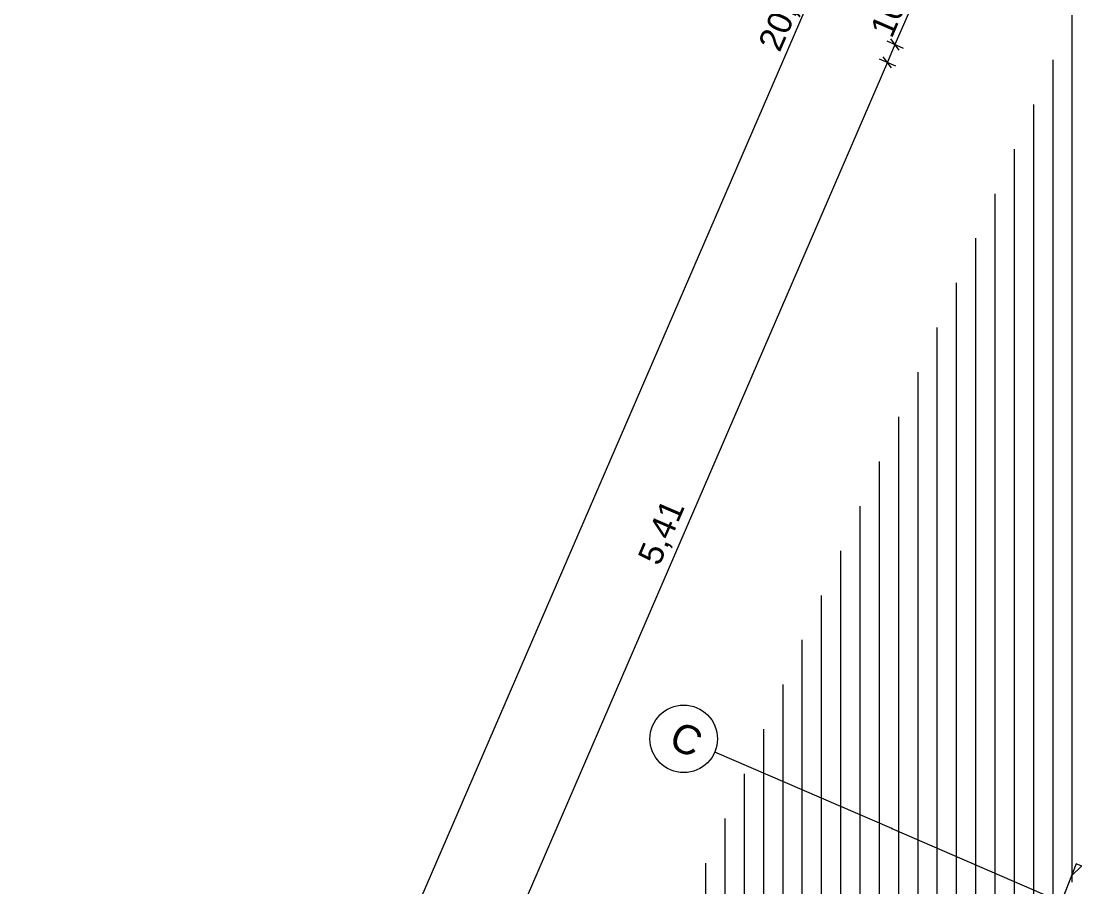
# Model space of a CAD drawing. Header units: millimetres. Extents: x 12535256 to 12566104, y 356204449 to 356234587.
# Drawn here: x 12536049 to 12541513, y 356220046 to 356224537 of the extents above; entities that cross this region are included whole.
import ezdxf
from ezdxf.enums import TextEntityAlignment as Align

# ---------------------------------------------------------------- set-up
doc = ezdxf.new("R2010")
doc.units = ezdxf.units.MM
doc.header["$MEASUREMENT"] = 0
doc.linetypes.add('Dot & Dashed', pattern=[6702.78, 3527.78, -1763.89, 0, -1411.11])
for name, color, linetype in [('New_010 Aussenwände', 7, 'Continuous'), ('New_035 Decken', 7, 'Continuous'), ('New_110 Bemassungen Ausführung', 7, 'Continuous'), ('New_290 Raster _ Achsen', 7, 'Continuous')]:
    doc.layers.add(name, color=color, linetype=linetype)
for name, color, linetype, lineweight in [('New_010 Aussenwände_Pen_No__1', 7, 'Continuous', 13), ('New_010 Aussenwände_Pen_No__96', 8, 'Continuous', 13), ('New_035 Decken_Pen_No__1', 7, 'Continuous', 13), ('New_110 Bemassungen Ausführung_Pen_No__1', 7, 'Continuous', 13), ('New_255 Plangrafiken_Pen_No__39', 8, 'Continuous', 13), ('New_290 Raster _ Achsen_Pen_No__1', 7, 'Continuous', 13), ('New_290 Raster _ Achsen_Pen_No__108', 7, 'Continuous', 13)]:
    doc.layers.add(name, color=color, linetype=linetype, lineweight=lineweight)
doc.styles.add('GENERATED_STYLE_1', font='arial.ttf')
doc.dimstyles.new('GENERATED_STYLE__1', dxfattribs={"dimtxt": 125, "dimasz": 47.5, "dimexe": 0.18, "dimexo": 2, "dimgap": 0, "dimtad": 1, "dimlfac": 0.001, "dimzin": 0, "dimdsep": 46, "dimtxsty": 'GENERATED_STYLE_1', "dimblk": 'ARROWHEAD_2', "dimblk1": 'ARROWHEAD_2', "dimblk2": 'ARROWHEAD_2', "dimcen": 0.09, "dimclrd": 7, "dimclre": 7, "dimclrt": 7, "dimadec": 0, "dimazin": 0, "dimtfac": 1, "dimtdec": 4, "dimtmove": 0, "dimatfit": 3, "dimfxl": 1, "dimtolj": 1, "dimtzin": 0, "dimarcsym": 0})

# ---------------------------------------------------------------- blocks, each defined once
blk = doc.blocks.new('*X23', base_point=(12240439.2, 356160438.4))
at = {"layer": 'New_255 Plangrafiken_Pen_No__39', "color": 8, "linetype": 'Continuous', "lineweight": 13}
for p, q in [((12541498.2, 356224567.5), (12541498.2, 356224433.6)), ((12541498.2, 356224567.5), (12541498.2, 356224433.6)), ((12541498.2, 356224433.6), (12541498.2, 356224183.6)), ((12541498.2, 356224433.6), (12541498.2, 356224183.6)), ((12541398.2, 356224336), (12541398.2, 356224183.6)), ((12541398.2, 356224336), (12541398.2, 356224183.6)), ((12541398.2, 356224183.6), (12541398.2, 356223933.6)), ((12541398.2, 356224183.6), (12541398.2, 356223933.6)), ((12541498.2, 356224183.6), (12541498.2, 356223933.6)), ((12541498.2, 356224183.6), (12541498.2, 356223933.6)), ((12541298.2, 356224104.5), (12541298.2, 356223933.6)), ((12541298.2, 356224104.5), (12541298.2, 356223933.6)), ((12541298.2, 356223933.6), (12541298.2, 356223683.6)), ((12541298.2, 356223933.6), (12541298.2, 356223683.6)), ((12541398.2, 356223933.6), (12541398.2, 356223683.6)), ((12541398.2, 356223933.6), (12541398.2, 356223683.6)), ((12541498.2, 356223933.6), (12541498.2, 356223683.6)), ((12541498.2, 356223933.6), (12541498.2, 356223683.6)), ((12541198.2, 356223873), (12541198.2, 356223683.6)), ((12541198.2, 356223873), (12541198.2, 356223683.6)), ((12541198.2, 356223683.6), (12541198.2, 356223433.6)), ((12541198.2, 356223683.6), (12541198.2, 356223433.6)), ((12541298.2, 356223683.6), (12541298.2, 356223433.6)), ((12541298.2, 356223683.6), (12541298.2, 356223433.6)), ((12541398.2, 356223683.6), (12541398.2, 356223433.6)), ((12541398.2, 356223683.6), (12541398.2, 356223433.6)), ((12541498.2, 356223683.6), (12541498.2, 356223433.6)), ((12541498.2, 356223683.6), (12541498.2, 356223433.6)), ((12541098.2, 356223641.5), (12541098.2, 356223433.6)), ((12541098.2, 356223641.5), (12541098.2, 356223433.6)), ((12540998.2, 356223410), (12540998.2, 356223183.6)), ((12540998.2, 356223410), (12540998.2, 356223183.6)), ((12541098.2, 356223433.6), (12541098.2, 356223183.6)), ((12541098.2, 356223433.6), (12541098.2, 356223183.6)), ((12541198.2, 356223433.6), (12541198.2, 356223183.6)), ((12541198.2, 356223433.6), (12541198.2, 356223183.6)), ((12541298.2, 356223433.6), (12541298.2, 356223183.6)), ((12541298.2, 356223433.6), (12541298.2, 356223183.6)), ((12541398.2, 356223433.6), (12541398.2, 356223183.6)), ((12541398.2, 356223433.6), (12541398.2, 356223183.6)), ((12541498.2, 356223433.6), (12541498.2, 356223183.6)), ((12541498.2, 356223433.6), (12541498.2, 356223183.6)), ((12540898.2, 356223178.5), (12540898.2, 356222933.6)), ((12540898.2, 356223178.5), (12540898.2, 356222933.6)), ((12540998.2, 356223183.6), (12540998.2, 356222933.6)), ((12540998.2, 356223183.6), (12540998.2, 356222933.6)), ((12541098.2, 356223183.6), (12541098.2, 356222933.6)), ((12541098.2, 356223183.6), (12541098.2, 356222933.6)), ((12541198.2, 356223183.6), (12541198.2, 356222933.6)), ((12541198.2, 356223183.6), (12541198.2, 356222933.6)), ((12541298.2, 356223183.6), (12541298.2, 356222933.6)), ((12541298.2, 356223183.6), (12541298.2, 356222933.6)), ((12541398.2, 356223183.6), (12541398.2, 356222933.6)), ((12541398.2, 356223183.6), (12541398.2, 356222933.6)), ((12541498.2, 356223183.6), (12541498.2, 356222933.6)), ((12541498.2, 356223183.6), (12541498.2, 356222933.6)), ((12540798.2, 356222947), (12540798.2, 356222933.6)), ((12540798.2, 356222947), (12540798.2, 356222933.6)), ((12540798.2, 356222933.6), (12540798.2, 356222683.6)), ((12540798.2, 356222933.6), (12540798.2, 356222683.6)), ((12540898.2, 356222933.6), (12540898.2, 356222683.6)), ((12540898.2, 356222933.6), (12540898.2, 356222683.6)), ((12540998.2, 356222933.6), (12540998.2, 356222683.6)), ((12540998.2, 356222933.6), (12540998.2, 356222683.6)), ((12541098.2, 356222933.6), (12541098.2, 356222683.6)), ((12541098.2, 356222933.6), (12541098.2, 356222683.6)), ((12541198.2, 356222933.6), (12541198.2, 356222683.6)), ((12541198.2, 356222933.6), (12541198.2, 356222683.6)), ((12541298.2, 356222933.6), (12541298.2, 356222683.6)), ((12541298.2, 356222933.6), (12541298.2, 356222683.6)), ((12541398.2, 356222933.6), (12541398.2, 356222683.6)), ((12541398.2, 356222933.6), (12541398.2, 356222683.6)), ((12541498.2, 356222933.6), (12541498.2, 356222683.6)), ((12541498.2, 356222933.6), (12541498.2, 356222683.6)), ((12540698.2, 356222715.6), (12540698.2, 356222683.6)), ((12540698.2, 356222715.6), (12540698.2, 356222683.6)), ((12540698.2, 356222683.6), (12540698.2, 356222433.6)), ((12540698.2, 356222683.6), (12540698.2, 356222433.6)), ((12540798.2, 356222683.6), (12540798.2, 356222433.6)), ((12540798.2, 356222683.6), (12540798.2, 356222433.6)), ((12540898.2, 356222683.6), (12540898.2, 356222433.6)), ((12540898.2, 356222683.6), (12540898.2, 356222433.6)), ((12540998.2, 356222683.6), (12540998.2, 356222433.6)), ((12540998.2, 356222683.6), (12540998.2, 356222433.6)), ((12541098.2, 356222683.6), (12541098.2, 356222433.6)), ((12541098.2, 356222683.6), (12541098.2, 356222433.6)), ((12541198.2, 356222683.6), (12541198.2, 356222433.6)), ((12541198.2, 356222683.6), (12541198.2, 356222433.6)), ((12541298.2, 356222683.6), (12541298.2, 356222433.6)), ((12541298.2, 356222683.6), (12541298.2, 356222433.6)), ((12541398.2, 356222683.6), (12541398.2, 356222433.6)), ((12541398.2, 356222683.6), (12541398.2, 356222433.6)), ((12541498.2, 356222683.6), (12541498.2, 356222433.6)), ((12541498.2, 356222683.6), (12541498.2, 356222433.6)), ((12540598.2, 356222484.1), (12540598.2, 356222433.6)), ((12540598.2, 356222484.1), (12540598.2, 356222433.6)), ((12540598.2, 356222433.6), (12540598.2, 356222183.6)), ((12540598.2, 356222433.6), (12540598.2, 356222183.6)), ((12540698.2, 356222433.6), (12540698.2, 356222183.6)), ((12540698.2, 356222433.6), (12540698.2, 356222183.6)), ((12540798.2, 356222433.6), (12540798.2, 356222183.6)), ((12540798.2, 356222433.6), (12540798.2, 356222183.6)), ((12540898.2, 356222433.6), (12540898.2, 356222183.6)), ((12540898.2, 356222433.6), (12540898.2, 356222183.6)), ((12540998.2, 356222433.6), (12540998.2, 356222183.6)), ((12540998.2, 356222433.6), (12540998.2, 356222183.6)), ((12541098.2, 356222433.6), (12541098.2, 356222183.6)), ((12541098.2, 356222433.6), (12541098.2, 356222183.6)), ((12541198.2, 356222433.6), (12541198.2, 356222183.6)), ((12541198.2, 356222433.6), (12541198.2, 356222183.6)), ((12541298.2, 356222433.6), (12541298.2, 356222183.6)), ((12541298.2, 356222433.6), (12541298.2, 356222183.6)), ((12541398.2, 356222433.6), (12541398.2, 356222183.6)), ((12541398.2, 356222433.6), (12541398.2, 356222183.6)), ((12541498.2, 356222433.6), (12541498.2, 356222183.6)), ((12541498.2, 356222433.6), (12541498.2, 356222183.6)), ((12540498.2, 356222252.6), (12540498.2, 356222183.6)), ((12540498.2, 356222252.6), (12540498.2, 356222183.6)), ((12540498.2, 356222183.6), (12540498.2, 356221933.6)), ((12540498.2, 356222183.6), (12540498.2, 356221933.6)), ((12540598.2, 356222183.6), (12540598.2, 356221933.6)), ((12540598.2, 356222183.6), (12540598.2, 356221933.6)), ((12540698.2, 356222183.6), (12540698.2, 356221933.6)), ((12540698.2, 356222183.6), (12540698.2, 356221933.6)), ((12540798.2, 356222183.6), (12540798.2, 356221933.6)), ((12540798.2, 356222183.6), (12540798.2, 356221933.6)), ((12540898.2, 356222183.6), (12540898.2, 356221933.6)), ((12540898.2, 356222183.6), (12540898.2, 356221933.6)), ((12540998.2, 356222183.6), (12540998.2, 356221933.6)), ((12540998.2, 356222183.6), (12540998.2, 356221933.6)), ((12541098.2, 356222183.6), (12541098.2, 356221933.6)), ((12541098.2, 356222183.6), (12541098.2, 356221933.6)), ((12541198.2, 356222183.6), (12541198.2, 356221933.6)), ((12541198.2, 356222183.6), (12541198.2, 356221933.6)), ((12541298.2, 356222183.6), (12541298.2, 356221933.6)), ((12541298.2, 356222183.6), (12541298.2, 356221933.6)), ((12541398.2, 356222183.6), (12541398.2, 356221933.6)), ((12541398.2, 356222183.6), (12541398.2, 356221933.6)), ((12541498.2, 356222183.6), (12541498.2, 356221933.6)), ((12541498.2, 356222183.6), (12541498.2, 356221933.6)), ((12540398.2, 356222021.1), (12540398.2, 356221933.6)), ((12540398.2, 356222021.1), (12540398.2, 356221933.6)), ((12540398.2, 356221933.6), (12540398.2, 356221683.6)), ((12540398.2, 356221933.6), (12540398.2, 356221683.6)), ((12540498.2, 356221933.6), (12540498.2, 356221683.6)), ((12540498.2, 356221933.6), (12540498.2, 356221683.6)), ((12540598.2, 356221933.6), (12540598.2, 356221683.6)), ((12540598.2, 356221933.6), (12540598.2, 356221683.6)), ((12540698.2, 356221933.6), (12540698.2, 356221683.6)), ((12540698.2, 356221933.6), (12540698.2, 356221683.6)), ((12540798.2, 356221933.6), (12540798.2, 356221683.6)), ((12540798.2, 356221933.6), (12540798.2, 356221683.6)), ((12540898.2, 356221933.6), (12540898.2, 356221683.6)), ((12540898.2, 356221933.6), (12540898.2, 356221683.6)), ((12540998.2, 356221933.6), (12540998.2, 356221683.6)), ((12540998.2, 356221933.6), (12540998.2, 356221683.6)), ((12541098.2, 356221933.6), (12541098.2, 356221683.6)), ((12541098.2, 356221933.6), (12541098.2, 356221683.6)), ((12541198.2, 356221933.6), (12541198.2, 356221683.6)), ((12541198.2, 356221933.6), (12541198.2, 356221683.6)), ((12541298.2, 356221933.6), (12541298.2, 356221683.6)), ((12541298.2, 356221933.6), (12541298.2, 356221683.6)), ((12541398.2, 356221933.6), (12541398.2, 356221683.6)), ((12541398.2, 356221933.6), (12541398.2, 356221683.6)), ((12541498.2, 356221933.6), (12541498.2, 356221683.6)), ((12541498.2, 356221933.6), (12541498.2, 356221683.6)), ((12540298.2, 356221789.6), (12540298.2, 356221683.6)), ((12540298.2, 356221789.6), (12540298.2, 356221683.6)), ((12540298.2, 356221683.6), (12540298.2, 356221433.6)), ((12540298.2, 356221683.6), (12540298.2, 356221433.6)), ((12540398.2, 356221683.6), (12540398.2, 356221433.6)), ((12540398.2, 356221683.6), (12540398.2, 356221433.6)), ((12540498.2, 356221683.6), (12540498.2, 356221433.6)), ((12540498.2, 356221683.6), (12540498.2, 356221433.6)), ((12540598.2, 356221683.6), (12540598.2, 356221433.6)), ((12540598.2, 356221683.6), (12540598.2, 356221433.6)), ((12540698.2, 356221683.6), (12540698.2, 356221433.6)), ((12540698.2, 356221683.6), (12540698.2, 356221433.6)), ((12540798.2, 356221683.6), (12540798.2, 356221433.6)), ((12540798.2, 356221683.6), (12540798.2, 356221433.6)), ((12540898.2, 356221683.6), (12540898.2, 356221433.6)), ((12540898.2, 356221683.6), (12540898.2, 356221433.6)), ((12540998.2, 356221683.6), (12540998.2, 356221433.6)), ((12540998.2, 356221683.6), (12540998.2, 356221433.6)), ((12541098.2, 356221683.6), (12541098.2, 356221433.6)), ((12541098.2, 356221683.6), (12541098.2, 356221433.6)), ((12541198.2, 356221683.6), (12541198.2, 356221433.6)), ((12541198.2, 356221683.6), (12541198.2, 356221433.6)), ((12541298.2, 356221683.6), (12541298.2, 356221433.6)), ((12541298.2, 356221683.6), (12541298.2, 356221433.6)), ((12541398.2, 356221683.6), (12541398.2, 356221433.6)), ((12541398.2, 356221683.6), (12541398.2, 356221433.6)), ((12541498.2, 356221683.6), (12541498.2, 356221433.6)), ((12541498.2, 356221683.6), (12541498.2, 356221433.6)), ((12540198.2, 356221558.1), (12540198.2, 356221433.6)), ((12540198.2, 356221558.1), (12540198.2, 356221433.6)), ((12540198.2, 356221433.6), (12540198.2, 356221183.6)), ((12540198.2, 356221433.6), (12540198.2, 356221183.6)), ((12540298.2, 356221433.6), (12540298.2, 356221183.6)), ((12540298.2, 356221433.6), (12540298.2, 356221183.6)), ((12540398.2, 356221433.6), (12540398.2, 356221183.6)), ((12540398.2, 356221433.6), (12540398.2, 356221183.6)), ((12540498.2, 356221433.6), (12540498.2, 356221183.6)), ((12540498.2, 356221433.6), (12540498.2, 356221183.6)), ((12540598.2, 356221433.6), (12540598.2, 356221183.6)), ((12540598.2, 356221433.6), (12540598.2, 356221183.6)), ((12540698.2, 356221433.6), (12540698.2, 356221183.6)), ((12540698.2, 356221433.6), (12540698.2, 356221183.6)), ((12540798.2, 356221433.6), (12540798.2, 356221183.6)), ((12540798.2, 356221433.6), (12540798.2, 356221183.6)), ((12540898.2, 356221433.6), (12540898.2, 356221183.6)), ((12540898.2, 356221433.6), (12540898.2, 356221183.6)), ((12540998.2, 356221433.6), (12540998.2, 356221183.6)), ((12540998.2, 356221433.6), (12540998.2, 356221183.6)), ((12541098.2, 356221433.6), (12541098.2, 356221183.6)), ((12541098.2, 356221433.6), (12541098.2, 356221183.6)), ((12541198.2, 356221433.6), (12541198.2, 356221183.6)), ((12541198.2, 356221433.6), (12541198.2, 356221183.6)), ((12541298.2, 356221433.6), (12541298.2, 356221183.6)), ((12541298.2, 356221433.6), (12541298.2, 356221183.6)), ((12541398.2, 356221433.6), (12541398.2, 356221183.6)), ((12541398.2, 356221433.6), (12541398.2, 356221183.6)), ((12541498.2, 356221433.6), (12541498.2, 356221183.6)), ((12541498.2, 356221433.6), (12541498.2, 356221183.6)), ((12540098.2, 356221326.6), (12540098.2, 356221183.6)), ((12540098.2, 356221326.6), (12540098.2, 356221183.6)), ((12540098.2, 356221183.6), (12540098.2, 356220933.6)), ((12540098.2, 356221183.6), (12540098.2, 356220933.6)), ((12540198.2, 356221183.6), (12540198.2, 356220933.6)), ((12540198.2, 356221183.6), (12540198.2, 356220933.6)), ((12540298.2, 356221183.6), (12540298.2, 356220933.6)), ((12540298.2, 356221183.6), (12540298.2, 356220933.6)), ((12540398.2, 356221183.6), (12540398.2, 356220933.6)), ((12540398.2, 356221183.6), (12540398.2, 356220933.6)), ((12540498.2, 356221183.6), (12540498.2, 356220933.6)), ((12540498.2, 356221183.6), (12540498.2, 356220933.6)), ((12540598.2, 356221183.6), (12540598.2, 356220933.6)), ((12540598.2, 356221183.6), (12540598.2, 356220933.6)), ((12540698.2, 356221183.6), (12540698.2, 356220933.6)), ((12540698.2, 356221183.6), (12540698.2, 356220933.6)), ((12540798.2, 356221183.6), (12540798.2, 356220933.6)), ((12540798.2, 356221183.6), (12540798.2, 356220933.6)), ((12540898.2, 356221183.6), (12540898.2, 356220933.6)), ((12540898.2, 356221183.6), (12540898.2, 356220933.6)), ((12540998.2, 356221183.6), (12540998.2, 356220933.6)), ((12540998.2, 356221183.6), (12540998.2, 356220933.6)), ((12541098.2, 356221183.6), (12541098.2, 356220933.6)), ((12541098.2, 356221183.6), (12541098.2, 356220933.6)), ((12541198.2, 356221183.6), (12541198.2, 356220933.6)), ((12541198.2, 356221183.6), (12541198.2, 356220933.6)), ((12541298.2, 356221183.6), (12541298.2, 356220933.6)), ((12541298.2, 356221183.6), (12541298.2, 356220933.6)), ((12541398.2, 356221183.6), (12541398.2, 356220933.6)), ((12541398.2, 356221183.6), (12541398.2, 356220933.6)), ((12541498.2, 356221183.6), (12541498.2, 356220933.6)), ((12541498.2, 356221183.6), (12541498.2, 356220933.6)), ((12539998.2, 356221095.1), (12539998.2, 356220933.6)), ((12539998.2, 356221095.1), (12539998.2, 356220933.6)), ((12539998.2, 356220933.6), (12539998.2, 356220683.6)), ((12539998.2, 356220933.6), (12539998.2, 356220683.6)), ((12540098.2, 356220933.6), (12540098.2, 356220683.6)), ((12540098.2, 356220933.6), (12540098.2, 356220683.6)), ((12540198.2, 356220933.6), (12540198.2, 356220683.6)), ((12540198.2, 356220933.6), (12540198.2, 356220683.6)), ((12540298.2, 356220933.6), (12540298.2, 356220683.6)), ((12540298.2, 356220933.6), (12540298.2, 356220683.6)), ((12540398.2, 356220933.6), (12540398.2, 356220683.6)), ((12540398.2, 356220933.6), (12540398.2, 356220683.6)), ((12540498.2, 356220933.6), (12540498.2, 356220683.6)), ((12540498.2, 356220933.6), (12540498.2, 356220683.6)), ((12540598.2, 356220933.6), (12540598.2, 356220683.6)), ((12540598.2, 356220933.6), (12540598.2, 356220683.6)), ((12540698.2, 356220933.6), (12540698.2, 356220683.6)), ((12540698.2, 356220933.6), (12540698.2, 356220683.6)), ((12540798.2, 356220933.6), (12540798.2, 356220683.6)), ((12540798.2, 356220933.6), (12540798.2, 356220683.6)), ((12540898.2, 356220933.6), (12540898.2, 356220683.6)), ((12540898.2, 356220933.6), (12540898.2, 356220683.6)), ((12540998.2, 356220933.6), (12540998.2, 356220683.6)), ((12540998.2, 356220933.6), (12540998.2, 356220683.6)), ((12541098.2, 356220933.6), (12541098.2, 356220683.6)), ((12541098.2, 356220933.6), (12541098.2, 356220683.6)), ((12541198.2, 356220933.6), (12541198.2, 356220683.6)), ((12541198.2, 356220933.6), (12541198.2, 356220683.6)), ((12541298.2, 356220933.6), (12541298.2, 356220683.6)), ((12541298.2, 356220933.6), (12541298.2, 356220683.6)), ((12541398.2, 356220933.6), (12541398.2, 356220683.6)), ((12541398.2, 356220933.6), (12541398.2, 356220683.6)), ((12541498.2, 356220933.6), (12541498.2, 356220683.6)), ((12541498.2, 356220933.6), (12541498.2, 356220683.6)), ((12539898.2, 356220863.6), (12539898.2, 356220683.6)), ((12539898.2, 356220863.6), (12539898.2, 356220683.6)), ((12539898.2, 356220683.6), (12539898.2, 356220433.6)), ((12539898.2, 356220683.6), (12539898.2, 356220433.6)), ((12539998.2, 356220683.6), (12539998.2, 356220433.6)), ((12539998.2, 356220683.6), (12539998.2, 356220433.6)), ((12540098.2, 356220683.6), (12540098.2, 356220433.6)), ((12540098.2, 356220683.6), (12540098.2, 356220433.6)), ((12540198.2, 356220683.6), (12540198.2, 356220433.6)), ((12540198.2, 356220683.6), (12540198.2, 356220433.6)), ((12540298.2, 356220683.6), (12540298.2, 356220433.6)), ((12540298.2, 356220683.6), (12540298.2, 356220433.6)), ((12540398.2, 356220683.6), (12540398.2, 356220433.6)), ((12540398.2, 356220683.6), (12540398.2, 356220433.6)), ((12540498.2, 356220683.6), (12540498.2, 356220433.6)), ((12540498.2, 356220683.6), (12540498.2, 356220433.6)), ((12540598.2, 356220683.6), (12540598.2, 356220433.6)), ((12540598.2, 356220683.6), (12540598.2, 356220433.6)), ((12540698.2, 356220683.6), (12540698.2, 356220433.6)), ((12540698.2, 356220683.6), (12540698.2, 356220433.6)), ((12540798.2, 356220683.6), (12540798.2, 356220433.6)), ((12540798.2, 356220683.6), (12540798.2, 356220433.6)), ((12540898.2, 356220683.6), (12540898.2, 356220433.6)), ((12540898.2, 356220683.6), (12540898.2, 356220433.6)), ((12540998.2, 356220683.6), (12540998.2, 356220433.6)), ((12540998.2, 356220683.6), (12540998.2, 356220433.6)), ((12541098.2, 356220683.6), (12541098.2, 356220433.6)), ((12541098.2, 356220683.6), (12541098.2, 356220433.6)), ((12541198.2, 356220683.6), (12541198.2, 356220433.6)), ((12541198.2, 356220683.6), (12541198.2, 356220433.6)), ((12541298.2, 356220683.6), (12541298.2, 356220433.6)), ((12541298.2, 356220683.6), (12541298.2, 356220433.6)), ((12541398.2, 356220683.6), (12541398.2, 356220433.6)), ((12541398.2, 356220683.6), (12541398.2, 356220433.6)), ((12541498.2, 356220683.6), (12541498.2, 356220433.6)), ((12541498.2, 356220683.6), (12541498.2, 356220433.6)), ((12539798.2, 356220632.1), (12539798.2, 356220433.6)), ((12539798.2, 356220632.1), (12539798.2, 356220433.6)), ((12539698.2, 356220400.6), (12539698.2, 356220183.6)), ((12539698.2, 356220400.6), (12539698.2, 356220183.6)), ((12539798.2, 356220433.6), (12539798.2, 356220183.6)), ((12539798.2, 356220433.6), (12539798.2, 356220183.6)), ((12539898.2, 356220433.6), (12539898.2, 356220183.6)), ((12539898.2, 356220433.6), (12539898.2, 356220183.6)), ((12539998.2, 356220433.6), (12539998.2, 356220183.6)), ((12539998.2, 356220433.6), (12539998.2, 356220183.6)), ((12540098.2, 356220433.6), (12540098.2, 356220183.6)), ((12540098.2, 356220433.6), (12540098.2, 356220183.6)), ((12540198.2, 356220433.6), (12540198.2, 356220183.6)), ((12540198.2, 356220433.6), (12540198.2, 356220183.6)), ((12540298.2, 356220433.6), (12540298.2, 356220183.6)), ((12540298.2, 356220433.6), (12540298.2, 356220183.6)), ((12540398.2, 356220433.6), (12540398.2, 356220183.6)), ((12540398.2, 356220433.6), (12540398.2, 356220183.6)), ((12540498.2, 356220433.6), (12540498.2, 356220183.6)), ((12540498.2, 356220433.6), (12540498.2, 356220183.6)), ((12540598.2, 356220433.6), (12540598.2, 356220183.6)), ((12540598.2, 356220433.6), (12540598.2, 356220183.6)), ((12540698.2, 356220433.6), (12540698.2, 356220183.6)), ((12540698.2, 356220433.6), (12540698.2, 356220183.6)), ((12540798.2, 356220433.6), (12540798.2, 356220183.6)), ((12540798.2, 356220433.6), (12540798.2, 356220183.6)), ((12540898.2, 356220433.6), (12540898.2, 356220183.6)), ((12540898.2, 356220433.6), (12540898.2, 356220183.6)), ((12540998.2, 356220433.6), (12540998.2, 356220183.6)), ((12540998.2, 356220433.6), (12540998.2, 356220183.6)), ((12541098.2, 356220433.6), (12541098.2, 356220183.6)), ((12541098.2, 356220433.6), (12541098.2, 356220183.6)), ((12541198.2, 356220433.6), (12541198.2, 356220183.6)), ((12541198.2, 356220433.6), (12541198.2, 356220183.6)), ((12541298.2, 356220433.6), (12541298.2, 356220183.6)), ((12541298.2, 356220433.6), (12541298.2, 356220183.6)), ((12541398.2, 356220433.6), (12541398.2, 356220183.6)), ((12541398.2, 356220433.6), (12541398.2, 356220183.6)), ((12541498.2, 356220433.6), (12541498.2, 356220183.6)), ((12541498.2, 356220433.6), (12541498.2, 356220183.6)), ((12539598.2, 356220169.2), (12539598.2, 356219933.6)), ((12539598.2, 356220169.2), (12539598.2, 356219933.6)), ((12539698.2, 356220183.6), (12539698.2, 356219933.6)), ((12539698.2, 356220183.6), (12539698.2, 356219933.6)), ((12539798.2, 356220183.6), (12539798.2, 356219933.6)), ((12539798.2, 356220183.6), (12539798.2, 356219933.6)), ((12539898.2, 356220183.6), (12539898.2, 356219933.6)), ((12539898.2, 356220183.6), (12539898.2, 356219933.6)), ((12539998.2, 356220183.6), (12539998.2, 356219933.6)), ((12539998.2, 356220183.6), (12539998.2, 356219933.6)), ((12540098.2, 356220183.6), (12540098.2, 356219933.6)), ((12540098.2, 356220183.6), (12540098.2, 356219933.6)), ((12540198.2, 356220183.6), (12540198.2, 356219933.6)), ((12540198.2, 356220183.6), (12540198.2, 356219933.6)), ((12540298.2, 356220183.6), (12540298.2, 356219933.6)), ((12540298.2, 356220183.6), (12540298.2, 356219933.6)), ((12540398.2, 356220183.6), (12540398.2, 356219933.6)), ((12540398.2, 356220183.6), (12540398.2, 356219933.6)), ((12540498.2, 356220183.6), (12540498.2, 356219933.6)), ((12540498.2, 356220183.6), (12540498.2, 356219933.6)), ((12540598.2, 356220183.6), (12540598.2, 356219933.6)), ((12540598.2, 356220183.6), (12540598.2, 356219933.6)), ((12540698.2, 356220183.6), (12540698.2, 356219933.6)), ((12540698.2, 356220183.6), (12540698.2, 356219933.6)), ((12540798.2, 356220183.6), (12540798.2, 356219933.6)), ((12540798.2, 356220183.6), (12540798.2, 356219933.6)), ((12540898.2, 356220183.6), (12540898.2, 356219933.6)), ((12540898.2, 356220183.6), (12540898.2, 356219933.6)), ((12540998.2, 356220183.6), (12540998.2, 356219933.6)), ((12540998.2, 356220183.6), (12540998.2, 356219933.6)), ((12541098.2, 356220183.6), (12541098.2, 356219933.6)), ((12541098.2, 356220183.6), (12541098.2, 356219933.6)), ((12541198.2, 356220183.6), (12541198.2, 356219933.6)), ((12541198.2, 356220183.6), (12541198.2, 356219933.6)), ((12541298.2, 356220183.6), (12541298.2, 356219933.6)), ((12541298.2, 356220183.6), (12541298.2, 356219933.6)), ((12541398.2, 356220183.6), (12541398.2, 356219933.6)), ((12541398.2, 356220183.6), (12541398.2, 356219933.6)), ((12541498.2, 356220183.6), (12541498.2, 356220070.4)), ((12541498.2, 356220183.6), (12541498.2, 356220070.4))]:
    blk.add_line(p, q, dxfattribs=at)
blk = doc.blocks.new('Fill_3', base_point=(12240439.2, 356160438.4))
at = {"layer": 'New_255 Plangrafiken_Pen_No__39', "color": 8, "linetype": 'Continuous', "lineweight": 13}
blk.add_blockref('*X23', (12240439.2, 356160438.4), dxfattribs=at)
blk = doc.blocks.new('Slab_1', base_point=(12539105.3, 356213984.7))
at = {"layer": 'New_035 Decken_Pen_No__1', "color": 7, "linetype": 'Continuous', "lineweight": 13, "flags": 128}
blk.add_lwpolyline([(12539105.3, 356213984.7), (12549451.8, 356209515.2), (12551938.1, 356215296.2), (12545890, 356217911), (12546028.8, 356218232.3), (12543839.4, 356219178.1), (12542085.2, 356219935.4), (12541520.1, 356220164.9)], close=True, dxfattribs=at)
blk = doc.blocks.new('Wall_11', base_point=(12539764.3, 356214462.5))
at = {"layer": 'New_010 Aussenwände_Pen_No__96', "linetype": 'Continuous', "lineweight": 13}
h = blk.add_hatch(dxfattribs=at)
h.set_pattern_fill('COMMON_BRICK', color=8, style=0, pattern_type=2)
h.set_pattern_definition([(45, (12240439.16, 356160438.36), (-91.92388, 91.92388), [])])
h.paths.add_polyline_path([(12539764.3, 356214462.5), (12541938.5, 356219999.3), (12541520.1, 356220164.9), (12539351, 356214641.1)])
at = {"layer": 'New_010 Aussenwände_Pen_No__1', "color": 7, "linetype": 'Continuous', "lineweight": 13, "flags": 128}
for points in [[(12541520.1, 356220164.9), (12539351, 356214641.1)], [(12539764.3, 356214462.5), (12541938.5, 356219999.3)]]:
    blk.add_lwpolyline(points, dxfattribs=at)
blk = doc.blocks.new('Standard grid marker[43]', base_point=(12539645.8, 356220744.6))
at = {"layer": 'New_290 Raster _ Achsen_Pen_No__1', "color": 7, "linetype": 'Continuous', "lineweight": 13}
blk.add_circle((12539485.1, 356220814), 175, dxfattribs=at)
at = {"layer": 'New_290 Raster _ Achsen_Pen_No__108', "color": 7, "linetype": 'Dot & Dashed', "lineweight": 13}
for q in [(12539645.8, 356220744.6), (12561567.2, 356211274.9)]:
    blk.add_line((12540563.8, 356220348), q, dxfattribs=at)
blk.add_point((12540563.8, 356220348), dxfattribs=at)
blk.add_point((12540563.8, 356220348), dxfattribs=at)
at = {"layer": 'New_290 Raster _ Achsen_Pen_No__108', "color": 7, "lineweight": 13, "style": 'GENERATED_STYLE_1'}
for tag, p in [('AC_MarkerText_1_0', (12539528.5, 356220880.1)), ('AC_MarkerText_1_1', (12562689.2, 356210875))]:
    blk.add_attdef(tag, text='', height=150, rotation=336.6365, dxfattribs=at).set_placement(p, align=Align.TOP_CENTER)
blk = doc.blocks.new('*D223', base_point=(12240439.2, 356160438.4))
at = {"layer": 'New_110 Bemassungen Ausführung_Pen_No__1', "color": 7, "linetype": 'Continuous', "lineweight": 13, "transparency": 16777216}
for p, q in [((12541873.9, 356227527.1), (12541960, 356227489.9)), ((12541917, 356227508.5), (12541877.3, 356227416.7)), ((12541938.5, 356227479.6), (12541895.4, 356227537.5)), ((12541834.3, 356227435.3), (12541920.3, 356227398.1)), ((12541898.8, 356227387.8), (12541855.8, 356227445.7)), ((12541877.3, 356227416.7), (12540580.5, 356224414.9))]:
    blk.add_line(p, q, dxfattribs=at)
blk = doc.blocks.new('ARROWHEAD_2')
at = {"color": 0, "linetype": 'Continuous', "lineweight": 0}
for p, q in [((0, 0), (-1, 0)), ((-0.38, -0.66), (0.38, 0.66))]:
    blk.add_line(p, q, dxfattribs=at)
blk = doc.blocks.new('*D224', base_point=(12240439.2, 356160438.4))
at = {"layer": 'New_110 Bemassungen Ausführung_Pen_No__1', "color": 7, "linetype": 'Continuous', "lineweight": 13, "transparency": 16777216}
for p, q in [((12541917, 356227508.5), (12541877.3, 356227416.7)), ((12541834.3, 356227435.3), (12541920.3, 356227398.1)), ((12541898.8, 356227387.8), (12541855.8, 356227445.7)), ((12541877.3, 356227416.7), (12540580.5, 356224414.9)), ((12540602.1, 356224385.9), (12540559, 356224443.8))]:
    blk.add_line(p, q, dxfattribs=at)
at = {"layer": 'New_110 Bemassungen Ausführung_Pen_No__1', "color": 7, "lineweight": 13, "transparency": 16777216, "char_height": 125, "attachment_point": 7, "rotation": 66.6365, "style": 'GENERATED_STYLE_1'}
for s, insert in [('\\A1;{\\pql;\\fArial|b0|i0|c0|p0;\\W1.000000;10}', (12541771.6, 356227235)), ('\\A1;{\\pql;\\fArial|b0|i0|c0|p0;\\W1.000000;3,27}', (12541139.8, 356225772.6)), ('\\A1;{\\pql;\\fArial|b0|i0|c0|p0;\\W1.000000;10}', (12540564.7, 356224441.3))]:
    blk.add_mtext(s, dxfattribs=dict(at, insert=insert))
blk = doc.blocks.new('*D225', base_point=(12240439.2, 356160438.4))
at = {"layer": 'New_110 Bemassungen Ausführung_Pen_No__1', "color": 7, "linetype": 'Continuous', "lineweight": 13, "transparency": 16777216}
for p, q in [((12541877.3, 356227416.7), (12540580.5, 356224414.9)), ((12540537.5, 356224433.4), (12540623.6, 356224396.3)), ((12540602.1, 356224385.9), (12540559, 356224443.8)), ((12540580.5, 356224414.9), (12540540.9, 356224323.1)), ((12540540.9, 356224323.1), (12538395.5, 356219356.6)), ((12540497.8, 356224341.6), (12540583.9, 356224304.5)), ((12540562.4, 356224294.1), (12540519.3, 356224352))]:
    blk.add_line(p, q, dxfattribs=at)
blk = doc.blocks.new('*D226', base_point=(12240439.2, 356160438.4))
at = {"layer": 'New_110 Bemassungen Ausführung_Pen_No__1', "color": 7, "linetype": 'Continuous', "lineweight": 13, "transparency": 16777216}
for p, q in [((12540540.9, 356224323.1), (12538395.5, 356219356.6)), ((12540497.8, 356224341.6), (12540583.9, 356224304.5)), ((12540562.4, 356224294.1), (12540519.3, 356224352)), ((12538417, 356219327.7), (12538373.9, 356219385.6))]:
    blk.add_line(p, q, dxfattribs=at)
at = {"layer": 'New_110 Bemassungen Ausführung_Pen_No__1', "color": 7, "lineweight": 13, "transparency": 16777216, "char_height": 125, "attachment_point": 7, "rotation": 66.6365, "style": 'GENERATED_STYLE_1'}
for s, insert in [('\\A1;{\\pql;\\fArial|b0|i0|c0|p0;\\W1.000000;5,41}', (12539379.1, 356221696.6)), ('\\A1;{\\pql;\\fArial|b0|i0|c0|p0;\\W1.000000;15}', (12538379.7, 356219383.1))]:
    blk.add_mtext(s, dxfattribs=dict(at, insert=insert))
blk = doc.blocks.new('*D227', base_point=(12240439.2, 356160438.4))
at = {"layer": 'New_110 Bemassungen Ausführung_Pen_No__1', "color": 7, "linetype": 'Continuous', "lineweight": 13, "transparency": 16777216}
for p, q in [((12540540.9, 356224323.1), (12538395.5, 356219356.6)), ((12538395.5, 356219356.6), (12538336, 356219218.9)), ((12538352.4, 356219375.2), (12538438.5, 356219338)), ((12538417, 356219327.7), (12538373.9, 356219385.6)), ((12538357.5, 356219190), (12538314.4, 356219247.9))]:
    blk.add_line(p, q, dxfattribs=at)
blk = doc.blocks.new('*D230', base_point=(12240439.2, 356160438.4))
at = {"layer": 'New_110 Bemassungen Ausführung_Pen_No__1', "color": 7, "linetype": 'Continuous', "lineweight": 13, "transparency": 16777216}
for p, q in [((12536092.4, 356215286.2), (12544124.9, 356233880.7)), ((12544168, 356233862.1), (12544081.9, 356233899.3)), ((12544146.5, 356233851.7), (12544103.4, 356233909.6)), ((12544124.9, 356233880.7), (12544137.1, 356233908.7)), ((12536135.5, 356215267.6), (12536049.4, 356215304.8)), ((12536070.9, 356215315.1), (12536114, 356215257.2)), ((12536080.3, 356215258.1), (12536092.4, 356215286.2))]:
    blk.add_line(p, q, dxfattribs=at)
at = {"layer": 'New_110 Bemassungen Ausführung_Pen_No__1', "color": 7, "lineweight": 13, "transparency": 16777216, "insert": (12540015.7, 356224355.7), "char_height": 125, "attachment_point": 7, "rotation": 66.6365, "style": 'GENERATED_STYLE_1'}
blk.add_mtext('\\A1;{\\pql;\\fArial|b0|i0|c0|p0;\\W1.000000;20,25\\fArial|b0|i0|c0|p0;\\W1.000000;\\A1{\\H.66x;\\S5^  ;}}', dxfattribs=at)

msp = doc.modelspace()

# ---------------------------------------------------------------- block references
at = {"layer": 'New_010 Aussenwände', "color": 7, "lineweight": 13}
msp.add_blockref('Wall_11', (12539764.314, 356214462.516), dxfattribs=at)
at = {"layer": 'New_035 Decken', "color": 7, "linetype": 'Continuous', "lineweight": 13}
msp.add_blockref('Slab_1', (12539105.263, 356213984.694), dxfattribs=at)
at = {"layer": 'New_255 Plangrafiken_Pen_No__39', "color": 8, "linetype": 'Continuous', "lineweight": 13}
msp.add_blockref('Fill_3', (12240439.157, 356160438.356), dxfattribs=at)
at = {"layer": 'New_290 Raster _ Achsen', "color": 7, "linetype": 'Continuous', "lineweight": 13}
ref = msp.add_blockref('Standard grid marker[43]', (12539645.773, 356220744.612), dxfattribs=at)
ref.add_attrib('AC_MarkerText_1', 'C', dxfattribs={"layer": 'New_290 Raster _ Achsen_Pen_No__108', "color": 7, "lineweight": 13, "height": 150, "rotation": 336.636458, "style": 'GENERATED_STYLE_1'}).set_placement((12539528.46, 356220880.05), align=Align.TOP_CENTER)

# ---------------------------------------------------------------- dimensions: what is measured, and where the dimension line sits
at = {"layer": 'New_110 Bemassungen Ausführung', "color": 7, "linetype": 'Continuous', "lineweight": 13}
for base, p1, p2, angle, picture, middle in [((12544124.947, 356233880.663), (12539094.979, 356213989.136), (12546730.633, 356232755.05), 66.636458, '*D230', (12540080.601, 356224739.037)), ((12540580.533, 356224414.854), (12545308.065, 356225934.702), (12544053.447, 356222914.612), 246.636458, '*D224', (12541146.605, 356225945.902)), ((12541877.297, 356227416.737), (12545393.621, 356226006.675), (12545308.065, 356225934.702), 246.636458, '*D223', (12541751.915, 356227347.137)), ((12540540.877, 356224323.053), (12544053.447, 356222914.612), (12544015.08, 356222822.255), 246.636458, '*D225', (12540545.095, 356224553.463)), ((12538395.466, 356219356.634), (12544015.08, 356222822.255), (12544123.33, 356216882.292), 246.636458, '*D226', (12539385.862, 356221869.951)), ((12538335.982, 356219218.933), (12544123.33, 356216882.292), (12543848.113, 356216837.784), 246.636458, '*D227', (12538360.028, 356219495.244))]:
    dim = msp.add_linear_dim(base=base, p1=p1, p2=p2, angle=angle, dimstyle='GENERATED_STYLE__1', dxfattribs=at)
    dim.commit()
    dim.dimension.update_dxf_attribs({"geometry": picture, "text_midpoint": middle, "dimtype": 160, "text_rotation": 66.636458})

doc.saveas('drawing.dxf')
